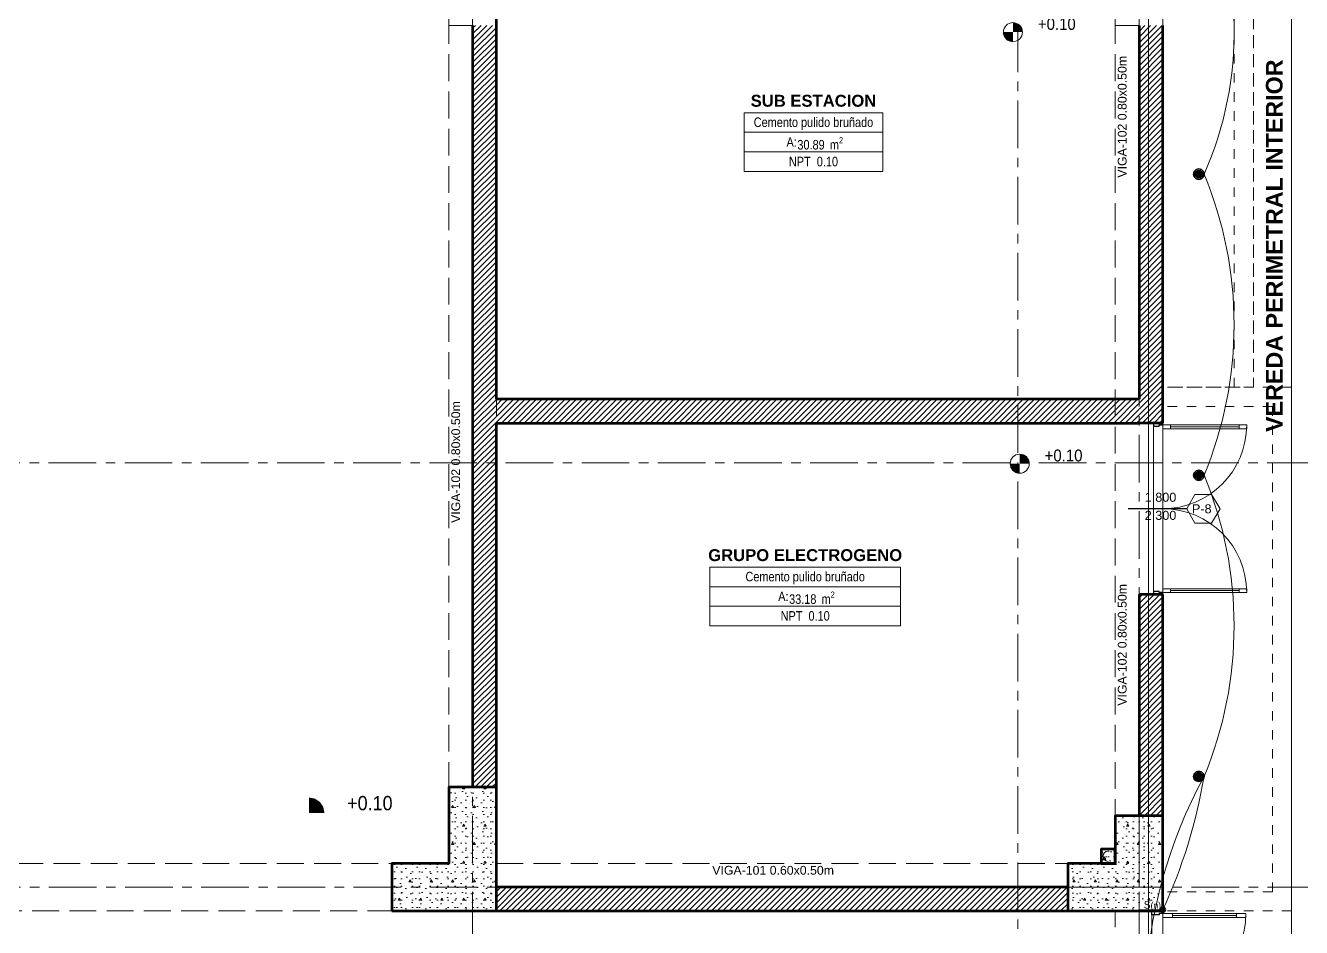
# Model space of a CAD drawing. Header units: inches. Extents: x 2704.1 to 2801.6, y 2415.6 to 2497.
# Drawn here: x 2752.48 to 2765.88, y 2454.91 to 2464.39 of the extents above; entities that cross this region are included whole.
import ezdxf
from ezdxf.lldxf.tags import DXFTag

# ---------------------------------------------------------------- set-up
doc = ezdxf.new("R2010")
doc.units = ezdxf.units.IN
doc.set_wipeout_variables(frame=1)
for name, pattern in [('Hidden Line', [0.391222, 0.282222, -0.109]), ('Punto & Raya', [0.65, 0.5, -0.075, 0, -0.075]), ('Rayas', [0.1, 0.05, -0.05]), ('super', [0.125, 0.075, -0.05]), ('Wipeout_Contour', [1, 0, -1])]:
    doc.linetypes.add(name, pattern=pattern)
for name, color, linetype, lineweight in [('.', 10, 'Continuous', 0), ('ALUMBRADO_PVC', 6, 'PVC1', 30), ('pulsador', 4, 'Continuous', 40)]:
    doc.layers.add(name, color=color, linetype=linetype, lineweight=lineweight)
for name, color, linetype in [('02 _ ARQ _ ALB _ Ejes Generales', 7, 'Continuous'), ('02 _ ARQ _ ZON _ Espacio.3D', 7, 'Continuous'), ('08 _ STR _ EXT _ 06 Columnas', 7, 'Continuous'), ('08 _ STR _ EXT _ 07 Losa Aligerada', 7, 'Continuous'), ('08 _ STR _ EXT _ 09 Vigas', 7, 'Continuous'), ('08 _ STR _ EXT _ Estacionamiento-Pavimento', 7, 'Continuous'), ('ESQUEMAS', 7, 'Continuous'), ('Estructura - 03 LOSA', 7, 'Continuous'), ('Estructura - 04 MURO', 7, 'Continuous'), ('Estructura - Carga', 7, 'Continuous'), ('LEYENDA', 7, 'Continuous'), ('Marcador - Secciones', 251, 'Continuous'), ('MEP - HVAC', 7, 'Continuous'), ('Notas - Etiquetas', 251, 'Continuous'), ('Notas - Textos', 7, 'Continuous')]:
    doc.layers.add(name, color=color, linetype=linetype)
doc.layers.add('DLX_TERR_LUM', color=7, linetype='Continuous', true_color=0x92fcfc)
doc.styles.add('Estilo_Generado_1', font='swisseb.ttf')
doc.styles.add('Estilo_Generado_4', font='swisse.ttf')
doc.styles.add('Estilo_Generado_8', font='arialbd.ttf')
doc.styles.add('Estilo_Generado_9', font='ARIALN.TTF')
doc.styles.add('Texto - 080', font='GOTHIC.TTF', dxfattribs={"height": 0.08})
doc.styles.add('{18b73a54-fa43-428c-adcb-c1c7bbdf2c84}', font='Simplex.shx')
tags = doc.linetypes.add('PVC1', pattern='A,1,-0.19772,["PVC",{18b73a54-fa43-428c-adcb-c1c7bbdf2c84},S=0.13,R=0,X=0,Y=-0.061851],-0.507647', length=1.705367).pattern_tags.tags
tags[6] = DXFTag(74, 10)
pattern_1 = [(45, (2712.85563, 2425.385773), (-0.030052038, 0.030052038), [])]
pattern_2 = [(0, (2712.85563, 2425.38577), (0, 0.3897114), [0.024375, -0.200625]), (0, (2712.96813, 2425.58063), (0, 0.3897114), [0.024375, -0.200625]), (60, (2712.85563, 2425.38577), (-0.3375, 0.1948557), [0.024375, -0.200625]), (60, (2713.08063, 2425.38577), (-0.3375, 0.1948557), [0.024375, -0.200625]), (120, (2712.88, 2425.38577), (0.3375, 0.1948557), [0.024375, -0.200625]), (120, (2713.105, 2425.38577), (0.3375, 0.1948557), [0.024375, -0.200625]), (0, (2712.85563, 2425.42327), (0, 0.075), [0, -0.075, 0, -0.1125]), (45, (2712.89313, 2425.42327), (-0.05303301, 0.05303301), [0, -0.05625, 0, -0.09375])]

# ---------------------------------------------------------------- blocks, each defined once
blk = doc.blocks.new('luminaria exterior')
at = {"layer": '.'}
h = blk.add_hatch(dxfattribs=at)
h.set_pattern_fill('TRIANG', color=4, scale=0.005)
h.set_pattern_definition([(60, (0, 0), (-0.000937499998, 0.00162379763), [0.0009375, -0.0009375]), (120, (0, 0), (-0.001874999998, 1e-12), [0.0009375, -0.0009375]), (0, (-0.0004687, 0.0008119), (0.0009375, 0.00162379763), [0.0009375, -0.0009375])])
edge = h.paths.add_edge_path()
edge.add_arc((123.553, 16.657), 0.0381, 0, 360)
h = blk.add_hatch(dxfattribs=at)
h.set_pattern_fill('TRANS', color=4)
h.set_pattern_definition([(0, (0, 0), (0, 0.25), []), (0, (0, 0.125), (0, 0.25), [0.125, -0.125])])
h.paths.add_polyline_path([(123.525, 16.657, 1), (123.58, 16.657, 1)])
at = {"color": 3}
blk.add_circle((123.553, 16.657), 0.0395, dxfattribs=at)
at = {"layer": 'DLX_TERR_LUM', "color": 3}
for points in [[(123.505, 16.684, 0), (123.497, 16.657, 0)], [(123.497, 16.657, 0), (123.505, 16.684, 0)], [(123.497, 16.657, 0), (123.498, 16.657, 0)], [(123.497, 16.657, 0), (123.505, 16.629, 0)], [(123.498, 16.657, 0), (123.497, 16.657, 0)], [(123.505, 16.629, 0), (123.497, 16.657, 0)], [(123.498, 16.657, 0), (123.505, 16.684, 0)], [(123.505, 16.684, 0), (123.498, 16.657, 0)], [(123.505, 16.629, 0), (123.498, 16.657, 0)], [(123.498, 16.657, 0), (123.505, 16.629, 0)], [(123.525, 16.704, 0), (123.505, 16.684, 0)], [(123.505, 16.684, 0), (123.525, 16.704, 0)], [(123.505, 16.684, 0), (123.525, 16.704, 0)], [(123.525, 16.704, 0), (123.505, 16.684, 0)], [(123.505, 16.684, 0), (123.505, 16.684, 0)], [(123.505, 16.684, 0), (123.505, 16.684, 0)], [(123.505, 16.629, 0), (123.525, 16.609, 0)], [(123.525, 16.609, 0), (123.505, 16.629, 0)], [(123.525, 16.609, 0), (123.505, 16.629, 0)], [(123.505, 16.629, 0), (123.525, 16.609, 0)], [(123.518, 16.676, 0), (123.513, 16.657, 0)], [(123.513, 16.657, 0), (123.518, 16.676, 0)], [(123.513, 16.657, 0), (123.518, 16.637, 0)], [(123.518, 16.637, 0), (123.513, 16.657, 0)], [(123.533, 16.691, 0), (123.518, 16.676, 0)], [(123.518, 16.676, 0), (123.533, 16.691, 0)], [(123.518, 16.637, 0), (123.533, 16.622, 0)], [(123.533, 16.622, 0), (123.518, 16.637, 0)], [(123.552, 16.712, 0), (123.525, 16.704, 0)], [(123.525, 16.704, 0), (123.553, 16.712, 0)], [(123.525, 16.704, 0), (123.552, 16.712, 0)], [(123.553, 16.712, 0), (123.525, 16.704, 0)], [(123.525, 16.704, 0), (123.525, 16.704, 0)], [(123.525, 16.704, 0), (123.525, 16.704, 0)], [(123.552, 16.696, 0), (123.533, 16.691, 0)], [(123.533, 16.691, 0), (123.552, 16.696, 0)], [(123.533, 16.622, 0), (123.552, 16.617, 0)], [(123.552, 16.617, 0), (123.533, 16.622, 0)], [(123.58, 16.704, 0), (123.552, 16.712, 0)], [(123.552, 16.712, 0), (123.58, 16.704, 0)], [(123.572, 16.691, 0), (123.552, 16.696, 0)], [(123.552, 16.696, 0), (123.572, 16.691, 0)], [(123.552, 16.617, 0), (123.572, 16.622, 0)], [(123.572, 16.622, 0), (123.552, 16.617, 0)], [(123.553, 16.712, 0), (123.58, 16.704, 0)], [(123.58, 16.704, 0), (123.553, 16.712, 0)], [(123.572, 16.691, 0), (123.587, 16.676, 0)], [(123.572, 16.622, 0), (123.587, 16.637, 0)], [(123.587, 16.637, 0), (123.572, 16.622, 0)], [(123.6, 16.684, 0), (123.58, 16.704, 0)], [(123.58, 16.704, 0), (123.6, 16.684, 0)], [(123.58, 16.704, 0), (123.6, 16.684, 0)], [(123.6, 16.684, 0), (123.58, 16.704, 0)], [(123.58, 16.609, 0), (123.6, 16.629, 0)], [(123.6, 16.629, 0), (123.58, 16.609, 0)], [(123.6, 16.629, 0), (123.58, 16.609, 0)], [(123.58, 16.609, 0), (123.6, 16.629, 0)], [(123.592, 16.657, 0), (123.587, 16.676, 0)], [(123.587, 16.676, 0), (123.592, 16.657, 0)], [(123.587, 16.637, 0), (123.592, 16.657, 0)], [(123.592, 16.657, 0), (123.587, 16.637, 0)], [(123.607, 16.657, 0), (123.6, 16.684, 0)], [(123.6, 16.684, 0), (123.608, 16.657, 0)], [(123.6, 16.684, 0), (123.607, 16.657, 0)], [(123.608, 16.657, 0), (123.6, 16.684, 0)], [(123.6, 16.629, 0), (123.607, 16.657, 0)], [(123.608, 16.657, 0), (123.6, 16.629, 0)], [(123.607, 16.657, 0), (123.6, 16.629, 0)], [(123.6, 16.629, 0), (123.608, 16.657, 0)], [(123.607, 16.657, 0), (123.608, 16.657, 0)], [(123.608, 16.657, 0), (123.607, 16.657, 0)], [(123.525, 16.609, 0), (123.552, 16.602, 0)], [(123.553, 16.602, 0), (123.525, 16.609, 0)], [(123.525, 16.609, 0), (123.525, 16.609, 0)], [(123.525, 16.609, 0), (123.525, 16.609, 0)], [(123.552, 16.602, 0), (123.525, 16.609, 0)], [(123.525, 16.609, 0), (123.553, 16.602, 0)], [(123.552, 16.602, 0), (123.58, 16.609, 0)], [(123.58, 16.609, 0), (123.552, 16.602, 0)], [(123.58, 16.609, 0), (123.553, 16.602, 0)], [(123.553, 16.602, 0), (123.58, 16.609, 0)], [(123.58, 16.609, 0), (123.58, 16.609, 0)], [(123.58, 16.609, 0), (123.58, 16.609, 0)]]:
    blk.add_polyline3d(points, dxfattribs=at)
at = {"layer": 'DLX_TERR_LUM'}
for points in [[(123.505, 16.629, 0), (123.505, 16.629, 0)], [(123.505, 16.629, 0), (123.505, 16.629, 0)], [(123.552, 16.712, 0), (123.553, 16.712, 0)], [(123.553, 16.712, 0), (123.552, 16.712, 0)], [(123.587, 16.676, 0), (123.572, 16.691, 0)], [(123.58, 16.704, 0), (123.58, 16.704, 0)], [(123.58, 16.704, 0), (123.58, 16.704, 0)], [(123.6, 16.684, 0), (123.6, 16.684, 0)], [(123.6, 16.684, 0), (123.6, 16.684, 0)], [(123.6, 16.629, 0), (123.6, 16.629, 0)], [(123.6, 16.629, 0), (123.6, 16.629, 0)], [(123.552, 16.602, 0), (123.553, 16.602, 0)], [(123.553, 16.602, 0), (123.552, 16.602, 0)]]:
    blk.add_polyline3d(points, dxfattribs=at)
blk = doc.blocks.new('pulsador')
at = {"layer": 'pulsador', "lineweight": 40}
h = blk.add_hatch(color=4, dxfattribs=at)
h.dxf.hatch_style = 1
h.paths.add_polyline_path([(246.231, 46.088, 1), (246.279, 46.088, 1)])
h.paths.add_polyline_path([(246.279, 46.088, -1), (246.232, 46.088, -1)], flags=16)
h.paths.add_polyline_path([(246.271, 46.088, -1), (246.239, 46.088, -1)], flags=0)
at = {"layer": 'pulsador'}
h = blk.add_hatch(color=4, dxfattribs=at)
h.dxf.hatch_style = 1
h.paths.add_polyline_path([(246.239, 46.088, 1), (246.271, 46.088, 1)])
at = {"layer": 'pulsador', "color": 4, "lineweight": 50}
blk.add_circle((246.255, 46.088), 0.0238, dxfattribs=at)
at = {"layer": 'pulsador', "color": 4, "lineweight": 40}
blk.add_circle((246.255, 46.088), 0.0235, dxfattribs=at)
at = {"layer": 'pulsador', "color": 4}
blk.add_circle((246.255, 46.088), 0.0159, dxfattribs=at)

msp = doc.modelspace()

# ---------------------------------------------------------------- hatches: boundary and pattern name
at = {"linetype": 'Continuous', "lineweight": 13, "true_color": 0x636466}
for points in [[(2762.851, 2464.316), (2762.951, 2464.316), (2762.943, 2464.355), (2762.921, 2464.387), (2762.889, 2464.409), (2762.851, 2464.416)], [(2762.851, 2464.316), (2762.751, 2464.316), (2762.758, 2464.278), (2762.78, 2464.246), (2762.812, 2464.224), (2762.851, 2464.216)], [(2762.922, 2459.784), (2763.022, 2459.784), (2763.014, 2459.822), (2762.992, 2459.855), (2762.96, 2459.877), (2762.922, 2459.884)], [(2762.922, 2459.784), (2762.822, 2459.784), (2762.829, 2459.746), (2762.851, 2459.713), (2762.883, 2459.692), (2762.922, 2459.684)], [(2755.458, 2456.116), (2755.62, 2456.116), (2755.608, 2456.178), (2755.573, 2456.231), (2755.52, 2456.266), (2755.458, 2456.278)]]:
    msp.add_hatch(color=251, dxfattribs=at).paths.add_polyline_path(points)
at = {"layer": 'Estructura - Carga', "linetype": 'Continuous', "lineweight": 13}
h = msp.add_hatch(dxfattribs=at)
h.set_pattern_fill('HORMIGÓN_ARMADO_0002', color=251, style=0, pattern_type=2)
h.set_pattern_definition([(0, (2712.85563, 2425.38577), (0, 0.3117692), [0.03, -0.15]), (0, (2712.94563, 2425.54166), (0, 0.3117692), [0.03, -0.15]), (60, (2712.85563, 2425.38577), (-0.27, 0.1558846), [0.03, -0.15]), (60, (2713.03563, 2425.38577), (-0.27, 0.1558846), [0.03, -0.15]), (120, (2712.88563, 2425.38577), (0.27, 0.1558846), [0.03, -0.15]), (120, (2713.06563, 2425.38577), (0.27, 0.1558846), [0.03, -0.15]), (0, (2712.85563, 2425.41577), (0, 0.06), [0, -0.06, 0, -0.09]), (45, (2712.88563, 2425.41577), (-0.04242641, 0.04242641), [0, -0.045, 0, -0.075])])
h.paths.add_polyline_path([(2763.776, 2455.586), (2763.926, 2455.586), (2763.926, 2455.736), (2763.776, 2455.736)])

# ---------------------------------------------------------------- linework, layer by layer
at = {"color": 251, "linetype": 'Continuous', "lineweight": 13, "true_color": 0x636466}
for centre in [(2762.851, 2464.316), (2762.922, 2459.784)]:
    msp.add_circle(centre, 0.1, dxfattribs=at)
at = {"layer": '02 _ ARQ _ ZON _ Espacio.3D', "color": 252, "linetype": 'Continuous', "lineweight": 13}
for p, q in [((2761.485, 2463.47), (2760.027, 2463.47)), ((2760.027, 2463.47), (2760.027, 2462.852)), ((2761.485, 2462.852), (2761.485, 2463.47)), ((2760.027, 2463.264), (2761.485, 2463.264)), ((2761.485, 2463.058), (2760.027, 2463.058)), ((2760.027, 2462.852), (2761.485, 2462.852)), ((2761.67, 2458.698), (2759.669, 2458.698)), ((2759.669, 2458.698), (2759.669, 2458.08)), ((2761.67, 2458.08), (2761.67, 2458.698)), ((2759.669, 2458.492), (2761.67, 2458.492)), ((2761.67, 2458.286), (2759.669, 2458.286)), ((2761.67, 2458.08), (2759.669, 2458.08))]:
    msp.add_line(p, q, dxfattribs=at)
at = {"layer": '02 _ ARQ _ ZON _ Espacio.3D', "color": 9, "linetype": 'Continuous', "lineweight": 5, "flags": 128}
for points in [[(2757.426, 2460.461), (2764.176, 2460.461), (2764.176, 2464.386), (2763.926, 2464.386), (2763.926, 2464.786), (2763.526, 2464.786), (2763.526, 2465.186), (2761.726, 2465.186), (2761.726, 2465.036), (2757.426, 2465.036)], [(2757.426, 2455.336), (2764.176, 2455.336), (2764.176, 2458.411), (2764.326, 2458.411), (2764.326, 2460.211), (2757.426, 2460.211)]]:
    msp.add_lwpolyline(points, close=True, dxfattribs=at)
at = {"layer": '02 _ ARQ _ ZON _ Espacio.3D', "color": 254, "linetype": 'Continuous', "lineweight": 0, "flags": 128}
msp.add_lwpolyline([(2764.311, 2452.386), (2764.311, 2455.086), (2756.326, 2455.086), (2756.326, 2455.586), (2756.926, 2455.586), (2756.926, 2456.386), (2757.176, 2456.386), (2757.176, 2464.386), (2756.926, 2464.386), (2756.926, 2464.786), (2756.526, 2464.786), (2756.526, 2465.036), (2750.626, 2465.036)], dxfattribs=at)
at = {"layer": '08 _ STR _ EXT _ 07 Losa Aligerada', "color": 254, "linetype": 'Rayas', "lineweight": 18, "flags": 128}
msp.add_lwpolyline([(2721.026, 2453.325), (2720.526, 2453.325), (2720.526, 2431.186), (2738.091, 2431.186), (2738.091, 2432.586), (2743.287, 2432.586), (2743.287, 2431.386), (2749.926, 2431.386), (2749.926, 2428.761), (2757.426, 2428.761), (2757.426, 2431.436), (2765.176, 2431.436), (2765.176, 2440.386), (2764.426, 2440.386), (2764.426, 2443.486), (2764.426, 2443.486), (2764.426, 2445.736), (2759.526, 2445.736), (2759.526, 2447.736), (2759.526, 2447.986), (2759.526, 2449.886), (2759.526, 2450.136), (2759.526, 2452.136), (2764.426, 2452.136), (2764.426, 2455.086), (2764.426, 2455.086), (2764.426, 2460.586), (2765.376, 2460.586), (2765.376, 2466.486), (2751.811, 2466.486), (2751.811, 2466.186), (2746.903, 2466.186), (2746.903, 2465.886), (2736.226, 2465.886), (2736.226, 2469.259), (2729.126, 2469.259), (2729.126, 2465.286), (2723.976, 2465.286), (2723.976, 2466.336), (2720.876, 2466.336), (2720.876, 2463.086), (2721.926, 2463.086), (2721.926, 2459.286), (2721.026, 2459.286)], close=True, dxfattribs=at)
at = {"layer": '08 _ STR _ EXT _ 07 Losa Aligerada', "color": 254, "linetype": 'Continuous', "lineweight": 18, "flags": 128}
msp.add_lwpolyline([(2721.926, 2432.586), (2764.426, 2432.586), (2764.426, 2465.286), (2721.926, 2465.286)], dxfattribs=at)
at = {"layer": '08 _ STR _ EXT _ 09 Vigas', "color": 251, "linetype": 'super', "lineweight": 13}
for p, q in [((2765.376, 2466.486), (2765.376, 2460.586)), ((2765.176, 2466.286), (2765.176, 2460.586)), ((2765.776, 2460.586), (2765.776, 2455.086)), ((2765.576, 2460.386), (2765.576, 2455.286)), ((2765.576, 2455.286), (2764.426, 2455.286)), ((2764.426, 2455.286), (2764.426, 2455.086)), ((2765.776, 2455.086), (2764.426, 2455.086))]:
    msp.add_line(p, q, dxfattribs=at)
at = {"layer": '08 _ STR _ EXT _ 09 Vigas', "color": 251, "linetype": 'Hidden Line', "lineweight": 13}
for p, q in [((2756.926, 2455.586), (2756.926, 2464.786)), ((2750.426, 2455.586), (2756.926, 2455.586)), ((2757.426, 2455.586), (2763.926, 2455.586)), ((2763.926, 2451.786), (2763.926, 2455.086))]:
    msp.add_line(p, q, dxfattribs=at)
at = {"layer": '08 _ STR _ EXT _ Estacionamiento-Pavimento', "color": 7, "linetype": 'Continuous', "lineweight": 18, "flags": 128}
msp.add_lwpolyline([(2721.926, 2466.236), (2765.776, 2466.236), (2765.776, 2426.886), (2782.626, 2426.886), (2782.626, 2472.17), (2769.076, 2472.323), (2769.076, 2476.236), (2721.926, 2476.236)], close=True, dxfattribs=at)
at = {"layer": 'ALUMBRADO_PVC', "linetype": 'PVC1', "lineweight": 15, "ltscale": 0.2}
for centre, radius, start, end in [((2761.49, 2464.319), 3.685, 336.0685, 25.9478), ((2761.056, 2461.244), 4.118, 337.4154, 22.5732), ((2761.056, 2458.081), 4.118, 337.4154, 22.5732)]:
    msp.add_arc(centre, radius, start, end, dxfattribs=at)
at = {"layer": 'Estructura - 04 MURO', "color": 165, "linetype": 'Continuous', "lineweight": 15}
for p, q in [((2764.506, 2460.151), (2764.506, 2460.191)), ((2765.226, 2460.191), (2765.226, 2460.151)), ((2765.306, 2460.151), (2765.306, 2460.191)), ((2764.506, 2458.471), (2764.506, 2458.431)), ((2765.226, 2458.431), (2765.226, 2458.471)), ((2765.306, 2458.471), (2765.306, 2458.431)), ((2765.298, 2455.058), (2764.426, 2455.058)), ((2764.426, 2455.058), (2764.426, 2455.018)), ((2764.426, 2455.018), (2765.298, 2455.018)), ((2764.526, 2455.018), (2764.526, 2455.058)), ((2765.198, 2455.058), (2765.198, 2455.018)), ((2765.298, 2455.018), (2765.298, 2455.058))]:
    msp.add_line(p, q, dxfattribs=at)
at = {"layer": 'Estructura - 04 MURO', "color": 152, "linetype": 'Continuous', "lineweight": 25}
msp.add_line((2764.676, 2459.311), (2764.063, 2459.311), dxfattribs=at)
at = {"layer": 'Estructura - 04 MURO', "color": 7, "linetype": 'Continuous', "lineweight": 80}
msp.add_line((2764.426, 2455.086), (2764.176, 2455.086), dxfattribs=at)
at = {"layer": 'Estructura - 04 MURO', "color": 165, "linetype": 'Continuous', "lineweight": 25}
for p, q in [((2764.311, 2455.086), (2764.426, 2455.086)), ((2764.311, 2455.046), (2764.311, 2455.086)), ((2764.386, 2455.046), (2764.311, 2455.046)), ((2764.426, 2455.058), (2764.386, 2455.058)), ((2764.386, 2455.058), (2764.386, 2455.046)), ((2764.426, 2455.086), (2764.426, 2455.058))]:
    msp.add_line(p, q, dxfattribs=at)
at = {"layer": 'Estructura - 04 MURO', "color": 165, "linetype": 'Continuous', "lineweight": 15, "flags": 128}
for points in [[(2764.506, 2460.171), (2765.226, 2460.171)], [(2764.506, 2458.451), (2765.226, 2458.451)], [(2764.526, 2455.038), (2765.198, 2455.038)]]:
    msp.add_lwpolyline(points, dxfattribs=at)
at = {"layer": 'Estructura - 04 MURO', "color": 251, "linetype": 'Continuous', "lineweight": 13, "flags": 128}
msp.add_lwpolyline([(2765.026, 2459.311), (2764.938, 2459.462), (2764.763, 2459.462), (2764.676, 2459.311), (2764.763, 2459.159), (2764.938, 2459.159)], close=True, dxfattribs=at)
at = {"layer": 'Estructura - 04 MURO', "color": 175, "linetype": 'Continuous', "lineweight": 15}
msp.add_arc((2764.426, 2455.058), 0.872, 270, 0, dxfattribs=at)
at = {"layer": 'Estructura - Carga', "color": 7, "linetype": 'Continuous', "lineweight": 80, "flags": 128}
msp.add_lwpolyline([(2763.776, 2455.586), (2763.926, 2455.586), (2763.926, 2455.736), (2763.776, 2455.736)], close=True, dxfattribs=at)
at = {"layer": 'MEP - HVAC', "color": 7, "linetype": 'Continuous', "lineweight": 13, "flags": 128}
msp.add_lwpolyline([(2763.851, 2455.607, -1), (2763.851, 2455.715, -1)], format="xyb", dxfattribs=at)

# ---------------------------------------------------------------- block references
for p in [(2641.251, 2446.168), (2641.251, 2446.168), (2641.251, 2443.005), (2641.251, 2443.005), (2641.251, 2439.843), (2641.251, 2439.843)]:
    msp.add_blockref('luminaria exterior', p)
at = {"color": 4, "lineweight": 40}
msp.add_blockref('pulsador', (2518.17, 2409.012), dxfattribs=at)

# ---------------------------------------------------------------- texts
at = {"color": 251, "lineweight": 13, "true_color": 0x636466, "attachment_point": 7, "style": 'Estilo_Generado_4'}
for insert, char_height in [((2763.113, 2464.338), 0.125), ((2763.184, 2459.806), 0.125), ((2755.858, 2456.142), 0.15)]:
    msp.add_mtext('\\A1;{\\W0.900000x;\\pql;\\fSwis721 Ex BT|b0|i0|c0|p34;+0.10}', dxfattribs=dict(at, insert=insert, char_height=char_height))
at = {"layer": '02 _ ARQ _ ZON _ Espacio.3D', "color": 252, "lineweight": 25, "attachment_point": 2}
for s, insert, char_height, style in [('\\A1;{\\pqc;\\pt0;\\fArial|b1|i0|c0|p34;SUB ESTACION}', (2760.756, 2463.658), 0.125, 'Estilo_Generado_8'), ('\\A1;{\\pqc;\\pt0;\\fArial Narrow|b0|i0|c0|p34;Cemento pulido bruñado}', (2760.756, 2463.42), 0.1, 'Estilo_Generado_9'), ('\\A1;{\\pqc;\\pt0;\\fArial Narrow|b0|i0|c0|p34;A: }', (2760.527, 2463.212), 0.1, 'Estilo_Generado_9'), ('\\A1;{\\pqc;\\pt0,0.3;\\fArial Narrow|b0|i0|c0|p34;30.89\\fArial Narrow|b0|i0|c0|p34;\\A1{\\H.66x;\\S^  ;}\\fArial Narrow|b0|i0|c0|p34; m\\fArial Narrow|b0|i0|c0|p34;\\A1{\\H.66x;\\S2^  ;}}', (2760.827, 2463.213), 0.1, 'Estilo_Generado_9'), ('\\A1;{\\pqc;\\pt0;\\fArial Narrow|b0|i0|c0|p34;NPT  0.10}', (2760.756, 2463.007), 0.1, 'Estilo_Generado_9'), ('\\A1;{\\pqc;\\pt0;\\fArial|b1|i0|c0|p34;GRUPO ELECTROGENO}', (2760.669, 2458.886), 0.125, 'Estilo_Generado_8'), ('\\A1;{\\pqc;\\pt0;\\fArial Narrow|b0|i0|c0|p34;Cemento pulido bruñado}', (2760.669, 2458.648), 0.1, 'Estilo_Generado_9'), ('\\A1;{\\pqc;\\pt0;\\fArial Narrow|b0|i0|c0|p34;A: }', (2760.44, 2458.44), 0.1, 'Estilo_Generado_9'), ('\\A1;{\\pqc;\\pt0,0.3;\\fArial Narrow|b0|i0|c0|p34;33.18\\fArial Narrow|b0|i0|c0|p34;\\A1{\\H.66x;\\S^  ;}\\fArial Narrow|b0|i0|c0|p34; m\\fArial Narrow|b0|i0|c0|p34;\\A1{\\H.66x;\\S2^  ;}}', (2760.74, 2458.441), 0.1, 'Estilo_Generado_9'), ('\\A1;{\\pqc;\\pt0;\\fArial Narrow|b0|i0|c0|p34;NPT  0.10}', (2760.669, 2458.235), 0.1, 'Estilo_Generado_9')]:
    msp.add_mtext(s, dxfattribs=dict(at, insert=insert, char_height=char_height, style=style))
at = {"layer": 'Estructura - 04 MURO', "color": 251, "lineweight": 25, "char_height": 0.095, "attachment_point": 7, "style": 'Estilo_Generado_4'}
for s, insert in [('\\A1;{\\pql;\\pt0;\\fSwis721 Ex BT|b0|i0|c0|p34;1.800\\fSwis721 Ex BT|b0|i0|c0|p34;\\A1{\\H.66x;\\S^  ;}\\fSwis721 Ex BT|b0|i0|c0|p34;\\fSwis721 Ex BT|b0|i0|c0|p34;}', (2764.235, 2459.356)), ('\\A1;{\\pql;\\pt0;\\fSwis721 Ex BT|b0|i0|c0|p34;2.300\\fSwis721 Ex BT|b0|i0|c0|p34;\\A1{\\H.66x;\\S^  ;}\\fSwis721 Ex BT|b0|i0|c0|p34;\\fSwis721 Ex BT|b0|i0|c0|p34;}', (2764.235, 2459.166)), ('\\A1;{\\pql;\\pt0;\\fSwis721 Ex BT|b0|i0|c0|p34;P-8\\fSwis721 Ex BT|b0|i0|c0|p34;\\fSwis721 Ex BT|b0|i0|c0|p34;\\fSwis721 Ex BT|b0|i0|c0|p34;}', (2764.731, 2459.261))]:
    msp.add_mtext(s, dxfattribs=dict(at, insert=insert))
at = {"layer": 'LEYENDA', "linetype": 'Continuous', "lineweight": 0, "insert": (2764.225, 2455.091, 4186.291), "char_height": 0.08, "width": 0.77003, "attachment_point": 7, "style": 'Texto - 080'}
msp.add_mtext('S{\\H0.84375x;(n)}', dxfattribs=at)
at = {"layer": 'Notas - Etiquetas', "color": 8, "linetype": 'Continuous', "lineweight": 13, "char_height": 0.0925, "attachment_point": 7, "rotation": 90, "style": 'Estilo_Generado_4'}
for insert in [(2764.046, 2462.788), (2757.046, 2459.162), (2764.046, 2457.242)]:
    msp.add_mtext('\\A1;{\\pql;\\fSwis721 Ex BT|b0|i0|c0|p34;VIGA-102\\fSwis721 Ex BT|b0|i0|c0|p34; \\fSwis721 Ex BT|b0|i0|c0|p34;0.80\\fSwis721 Ex BT|b0|i0|c0|p34;x\\fSwis721 Ex BT|b0|i0|c0|p34;0.50\\fSwis721 Ex BT|b0|i0|c0|p34;m}', dxfattribs=dict(at, insert=insert))
at = {"layer": 'Notas - Etiquetas', "color": 8, "linetype": 'Continuous', "lineweight": 13, "insert": (2759.693, 2455.466), "char_height": 0.0925, "attachment_point": 7, "style": 'Estilo_Generado_4'}
msp.add_mtext('\\A1;{\\pql;\\fSwis721 Ex BT|b0|i0|c0|p34;VIGA-101\\fSwis721 Ex BT|b0|i0|c0|p34; \\fSwis721 Ex BT|b0|i0|c0|p34;0.60\\fSwis721 Ex BT|b0|i0|c0|p34;x\\fSwis721 Ex BT|b0|i0|c0|p34;0.50\\fSwis721 Ex BT|b0|i0|c0|p34;m}', dxfattribs=at)
at = {"layer": 'Notas - Textos', "color": 251, "linetype": 'Continuous', "lineweight": 13, "insert": (2765.508, 2462.073), "char_height": 0.175, "attachment_point": 2, "rotation": 90, "style": 'Estilo_Generado_1'}
msp.add_mtext('\\A1;{\\pqc;\\fSwis721 Ex BT|b1|i0|c0|p34;VEREDA PERIMETRAL\\fSwis721 Ex BT|b1|i0|c0|p34; INTERIOR}', dxfattribs=at)

# ---------------------------------------------------------------- next in the draw order: wipeouts: each hides what was drawn before it
at = {"color": 254, "linetype": 'Wipeout_Contour', "lineweight": 0, "ltscale": 286.091618}
msp.add_wipeout([(2757.176, 2464.386), (2757.176, 2456.386), (2757.426, 2456.386), (2757.426, 2465.036), (2757.426, 2464.386)], dxfattribs=at).dxf.layer = 'Estructura - 04 MURO'
at = {"color": 254, "linetype": 'Wipeout_Contour', "lineweight": 0, "ltscale": 242.073034}
msp.add_wipeout([(2764.176, 2456.086), (2764.426, 2456.086), (2764.426, 2458.411), (2764.176, 2458.411)], dxfattribs=at).dxf.layer = 'Estructura - 04 MURO'
at = {"color": 254, "linetype": 'Wipeout_Contour', "lineweight": 0, "ltscale": 224.635947}
msp.add_wipeout([(2757.426, 2455.336), (2757.426, 2455.086), (2763.426, 2455.086), (2763.426, 2455.336)], dxfattribs=at).dxf.layer = 'Estructura - 04 MURO'

# ---------------------------------------------------------------- next in the draw order: hatches: boundary and pattern name
at = {"layer": '08 _ STR _ EXT _ 06 Columnas', "linetype": 'Continuous', "lineweight": 9}
h = msp.add_hatch(dxfattribs=at)
h.set_pattern_fill('HORMIGÓN_EN_MASA_0002', style=0, pattern_type=2)
h.set_pattern_definition(pattern_2)
h.paths.add_polyline_path([(2756.326, 2455.086), (2757.426, 2455.086), (2757.426, 2456.386), (2756.926, 2456.386), (2756.926, 2455.586), (2756.326, 2455.586)])
h = msp.add_hatch(dxfattribs=at)
h.set_pattern_fill('HORMIGÓN_EN_MASA_0002', style=0, pattern_type=2)
h.set_pattern_definition(pattern_2)
h.paths.add_polyline_path([(2763.426, 2455.086), (2764.426, 2455.086), (2764.426, 2456.086), (2763.926, 2456.086), (2763.926, 2455.586), (2763.426, 2455.586)])
at = {"layer": 'Estructura - 04 MURO', "linetype": 'Continuous', "lineweight": 5}
h = msp.add_hatch(dxfattribs=at)
h.set_pattern_fill('LADRILLO_COMÚN_0002', color=252, style=0, pattern_type=2)
h.set_pattern_definition(pattern_1)
h.paths.add_polyline_path([(2757.176, 2464.386), (2757.176, 2456.386), (2757.426, 2456.386), (2757.426, 2465.036), (2757.426, 2464.386)])
h = msp.add_hatch(dxfattribs=at)
h.set_pattern_fill('LADRILLO_COMÚN_0002', color=252, style=0, pattern_type=2)
h.set_pattern_definition(pattern_1)
h.paths.add_polyline_path([(2764.176, 2456.086), (2764.426, 2456.086), (2764.426, 2458.411), (2764.176, 2458.411)])
h = msp.add_hatch(dxfattribs=at)
h.set_pattern_fill('LADRILLO_COMÚN_0002', color=252, style=0, pattern_type=2)
h.set_pattern_definition(pattern_1)
h.paths.add_polyline_path([(2757.426, 2455.336), (2757.426, 2455.086), (2763.426, 2455.086), (2763.426, 2455.336)])

# ---------------------------------------------------------------- next in the draw order: linework, layer by layer
at = {"layer": '02 _ ARQ _ ALB _ Ejes Generales', "color": 251, "linetype": 'Punto & Raya', "lineweight": 13}
for p, q in [((2757.176, 2471.286), (2757.176, 2427.436)), ((2768.426, 2455.336), (2717.701, 2455.336))]:
    msp.add_line(p, q, dxfattribs=at)
at = {"layer": '08 _ STR _ EXT _ 06 Columnas', "color": 7, "linetype": 'Continuous', "lineweight": 60, "flags": 128}
msp.add_lwpolyline([(2756.326, 2455.086), (2757.426, 2455.086), (2757.426, 2456.386), (2756.926, 2456.386), (2756.926, 2455.586), (2756.326, 2455.586)], close=True, dxfattribs=at)
at = {"layer": '08 _ STR _ EXT _ 06 Columnas', "color": 7, "linetype": 'Continuous', "lineweight": 80, "flags": 128}
msp.add_lwpolyline([(2763.426, 2455.086), (2764.426, 2455.086), (2764.426, 2456.086), (2763.926, 2456.086), (2763.926, 2455.586), (2763.426, 2455.586)], close=True, dxfattribs=at)
at = {"layer": '08 _ STR _ EXT _ 09 Vigas', "color": 251, "linetype": 'Hidden Line', "lineweight": 13}
msp.add_line((2722.426, 2455.086), (2763.926, 2455.086), dxfattribs=at)
at = {"layer": 'ALUMBRADO_PVC', "linetype": 'PVC1', "lineweight": 15, "ltscale": 0.2}
for centre, radius, start, end in [((2769.336, 2454.059), 5.099, 151.3977, 203.9546), ((2759.506, 2457.384), 5.424, 335.0928, 350.4643)]:
    msp.add_arc(centre, radius, start, end, dxfattribs=at)
at = {"layer": 'Estructura - 04 MURO', "color": 7, "linetype": 'Continuous', "lineweight": 80}
msp.add_line((2764.426, 2458.411), (2764.176, 2458.411), dxfattribs=at)
at = {"layer": 'Estructura - 04 MURO', "color": 165, "linetype": 'Continuous', "lineweight": 25}
for p, q in [((2764.386, 2458.443), (2764.326, 2458.443)), ((2764.326, 2458.443), (2764.326, 2458.411)), ((2764.326, 2458.411), (2764.426, 2458.411)), ((2764.386, 2458.431), (2764.386, 2458.443)), ((2764.426, 2458.431), (2764.386, 2458.431)), ((2764.426, 2458.411), (2764.426, 2458.431))]:
    msp.add_line(p, q, dxfattribs=at)
at = {"layer": 'Estructura - 04 MURO', "color": 165, "linetype": 'Continuous', "lineweight": 15}
for p, q in [((2764.426, 2458.471), (2765.306, 2458.471)), ((2764.426, 2458.431), (2764.426, 2458.471)), ((2765.306, 2458.431), (2764.426, 2458.431))]:
    msp.add_line(p, q, dxfattribs=at)
at = {"layer": 'Estructura - 04 MURO', "color": 7, "linetype": 'Continuous', "lineweight": 80, "flags": 128}
for points in [[(2757.426, 2460.461), (2757.426, 2465.036)], [(2757.176, 2464.386), (2757.176, 2456.386)], [(2757.426, 2456.386), (2757.426, 2460.211)], [(2764.176, 2458.411), (2764.176, 2456.086)], [(2764.426, 2456.086), (2764.426, 2458.411)], [(2763.426, 2455.336), (2757.426, 2455.336)], [(2757.426, 2455.086), (2763.426, 2455.086)]]:
    msp.add_lwpolyline(points, dxfattribs=at)
at = {"layer": 'Estructura - 04 MURO', "color": 175, "linetype": 'Continuous', "lineweight": 15}
msp.add_arc((2764.426, 2458.431), 0.88, 0, 90, dxfattribs=at)
at = {"layer": 'Marcador - Secciones', "color": 251, "linetype": 'Punto & Raya', "lineweight": 13}
msp.add_line((2717.522, 2459.792), (2768.796, 2459.792), dxfattribs=at)

# ---------------------------------------------------------------- next in the draw order: wipeouts: each hides what was drawn before it
at = {"color": 254, "linetype": 'Wipeout_Contour', "lineweight": 0, "ltscale": 237.41196}
msp.add_wipeout([(2757.426, 2460.211), (2764.176, 2460.211), (2764.176, 2460.461), (2757.426, 2460.461)], dxfattribs=at).dxf.layer = 'Estructura - 04 MURO'

# ---------------------------------------------------------------- next in the draw order: hatches: boundary and pattern name
at = {"layer": 'Estructura - 04 MURO', "linetype": 'Continuous', "lineweight": 5}
h = msp.add_hatch(dxfattribs=at)
h.set_pattern_fill('LADRILLO_COMÚN_0002', color=252, style=0, pattern_type=2)
h.set_pattern_definition(pattern_1)
h.paths.add_polyline_path([(2757.426, 2460.211), (2764.176, 2460.211), (2764.176, 2460.461), (2757.426, 2460.461)])

# ---------------------------------------------------------------- next in the draw order: linework, layer by layer
at = {"layer": '08 _ STR _ EXT _ 09 Vigas', "color": 251, "linetype": 'Hidden Line', "lineweight": 13}
for p, q in [((2757.426, 2455.586), (2757.426, 2464.786)), ((2763.926, 2455.586), (2763.926, 2464.786))]:
    msp.add_line(p, q, dxfattribs=at)
at = {"layer": 'Estructura - 04 MURO', "color": 7, "linetype": 'Continuous', "lineweight": 80, "flags": 128}
for points in [[(2764.176, 2460.461), (2757.426, 2460.461)], [(2757.426, 2460.211), (2764.176, 2460.211)]]:
    msp.add_lwpolyline(points, dxfattribs=at)
at = {"layer": 'Marcador - Secciones', "color": 251, "linetype": 'Punto & Raya', "lineweight": 13}
msp.add_line((2762.901, 2471.597), (2762.901, 2426.333), dxfattribs=at)

# ---------------------------------------------------------------- next in the draw order: wipeouts: each hides what was drawn before it
at = {"color": 254, "linetype": 'Wipeout_Contour', "lineweight": 0, "ltscale": 253.336267}
msp.add_wipeout([(2764.426, 2464.386), (2764.176, 2464.386), (2764.176, 2460.211), (2764.426, 2460.211)], dxfattribs=at).dxf.layer = 'Estructura - 04 MURO'

# ---------------------------------------------------------------- next in the draw order: hatches: boundary and pattern name
at = {"layer": 'Estructura - 04 MURO', "linetype": 'Continuous', "lineweight": 5}
h = msp.add_hatch(dxfattribs=at)
h.set_pattern_fill('LADRILLO_COMÚN_0002', color=252, style=0, pattern_type=2)
h.set_pattern_definition(pattern_1)
h.paths.add_polyline_path([(2764.426, 2464.386), (2764.176, 2464.386), (2764.176, 2460.211), (2764.426, 2460.211)])

# ---------------------------------------------------------------- next in the draw order: linework, layer by layer
at = {"layer": '02 _ ARQ _ ALB _ Ejes Generales', "color": 251, "linetype": 'Punto & Raya', "lineweight": 13}
msp.add_line((2764.176, 2471.286), (2764.176, 2427.436), dxfattribs=at)
at = {"layer": '08 _ STR _ EXT _ 09 Vigas', "color": 251, "linetype": 'Hidden Line', "lineweight": 13}
msp.add_line((2764.426, 2451.786), (2764.426, 2465.286), dxfattribs=at)
at = {"layer": '08 _ STR _ EXT _ 09 Vigas', "color": 251, "linetype": 'super', "lineweight": 13}
for p, q in [((2765.776, 2460.586), (2764.426, 2460.586)), ((2764.426, 2460.586), (2764.426, 2460.386)), ((2765.576, 2460.386), (2764.426, 2460.386))]:
    msp.add_line(p, q, dxfattribs=at)
at = {"layer": 'ESQUEMAS', "color": 7, "linetype": 'Continuous', "lineweight": 13, "flags": 128}
msp.add_lwpolyline([(2764.276, 2432.736), (2722.076, 2432.736), (2722.076, 2433.536), (2719.376, 2433.536), (2719.376, 2434.286), (2722.076, 2434.286), (2722.076, 2437.661), (2719.376, 2437.661), (2719.376, 2438.411), (2722.076, 2438.411), (2722.076, 2441.786), (2719.376, 2441.786), (2719.376, 2442.536), (2722.076, 2442.536), (2722.076, 2456.339), (2721.106, 2456.339), (2721.106, 2459.206), (2722.076, 2459.206), (2722.076, 2465.136), (2764.276, 2465.136), (2764.276, 2443.336), (2765.626, 2443.336), (2765.626, 2440.536), (2764.276, 2440.536)], close=True, dxfattribs=at)
at = {"layer": 'Estructura - 03 LOSA', "color": 7, "linetype": 'Continuous', "lineweight": 18, "flags": 128}
msp.add_lwpolyline([(2764.426, 2465.286), (2764.426, 2444.472), (2765.776, 2444.472), (2765.776, 2466.236)], dxfattribs=at)
at = {"layer": 'Estructura - 04 MURO', "color": 7, "linetype": 'Continuous', "lineweight": 80}
msp.add_line((2764.426, 2460.211), (2764.176, 2460.211), dxfattribs=at)
at = {"layer": 'Estructura - 04 MURO', "color": 165, "linetype": 'Continuous', "lineweight": 25}
for p, q in [((2764.426, 2460.211), (2764.326, 2460.211)), ((2764.326, 2460.211), (2764.326, 2460.179)), ((2764.326, 2460.179), (2764.386, 2460.179)), ((2764.386, 2460.179), (2764.386, 2460.191)), ((2764.386, 2460.191), (2764.426, 2460.191)), ((2764.426, 2460.191), (2764.426, 2460.211))]:
    msp.add_line(p, q, dxfattribs=at)
at = {"layer": 'Estructura - 04 MURO', "color": 165, "linetype": 'Continuous', "lineweight": 15}
for p, q in [((2765.306, 2460.191), (2764.426, 2460.191)), ((2764.426, 2460.191), (2764.426, 2460.151)), ((2764.426, 2460.151), (2765.306, 2460.151))]:
    msp.add_line(p, q, dxfattribs=at)
at = {"layer": 'Estructura - 04 MURO', "color": 7, "linetype": 'Continuous', "lineweight": 80, "flags": 128}
for points in [[(2764.176, 2464.386), (2764.176, 2460.461)], [(2764.426, 2460.211), (2764.426, 2464.386)]]:
    msp.add_lwpolyline(points, dxfattribs=at)
at = {"layer": 'Estructura - 04 MURO', "color": 175, "linetype": 'Continuous', "lineweight": 15}
msp.add_arc((2764.426, 2460.191), 0.88, 270, 0, dxfattribs=at)

doc.saveas('drawing.dxf')
